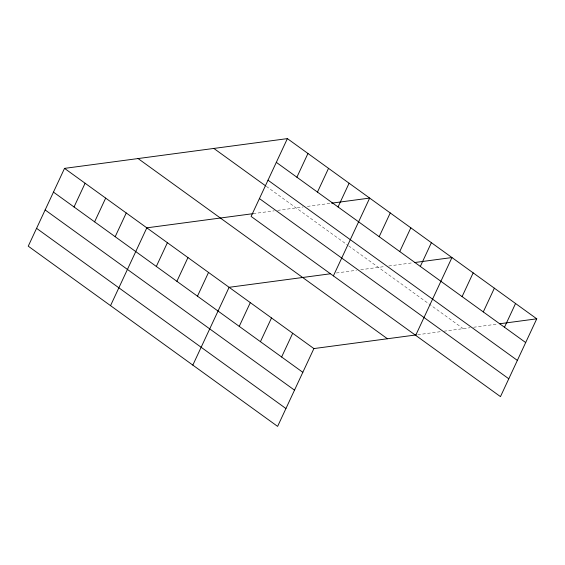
<?xml version="1.0" encoding="UTF-8"?>
<svg xmlns="http://www.w3.org/2000/svg" width="565" height="565" viewBox="0 0 565 565"><rect width="100%" height="100%" fill="white"/><g stroke="black" fill="none" stroke-linecap="round" stroke-linejoin="round"><path stroke-width="0.42" stroke-dasharray="2.83 2.12" d="M253.198 213.641L274.244 210.83M277.613 210.378L303.059 206.981M307.381 206.402L330.744 203.28M336.33 272.994L356.536 270.296M360.745 269.731L384.483 266.56M388.805 265.988L413.029 262.746M417.747 334.713L440.474 331.676M443.843 331.224L470.129 327.714M473.59 327.255L496.953 324.133M266.341 186.372L347.92 245.33M348.633 245.839L463.208 328.639"/><path stroke-width="0.85" d="M287.387 138.616L251.107 216.423L500.47 396.623L536.75 318.822L287.387 138.616L64.53 168.377L28.25 246.178L277.613 426.384L313.893 348.577L416.059 334.932M74.036 206.981L85.103 183.244M94.609 221.847L105.676 198.11M115.182 236.714L126.249 212.977M110.542 305.644L146.822 227.843L253.198 213.641M156.321 266.447L167.395 242.71M176.894 281.314L187.961 257.576M197.468 296.18L208.534 272.443M192.827 365.117L229.107 287.31L330.433 273.778M296.893 177.219L307.96 153.482M239.235 326.365L250.302 302.628M317.466 192.086L328.533 168.349M260.43 341.684L271.504 317.94M338.04 206.952L349.106 183.215M281.624 356.995L292.698 333.258M333.399 275.889L369.68 198.082L331.606 203.167M379.179 236.686L390.253 212.948M399.752 251.552L410.826 227.815M420.325 266.419L431.392 242.682M415.685 335.356L451.965 257.548L414.767 262.52M462.092 296.604L473.166 272.867M483.287 311.922L494.361 288.185M504.489 327.241L515.555 303.504M499.545 323.787L536.75 318.822M276.32 162.353L525.683 342.56M268.001 180.2L517.363 360.399M213.845 148.44L265.628 185.864M259.427 198.583L508.79 378.783M138.072 158.553L387.435 338.76M64.53 168.377L313.893 348.577M53.463 192.114L302.826 372.314M45.144 209.954L294.506 390.154M36.57 228.338L285.932 408.537"/></g></svg>
